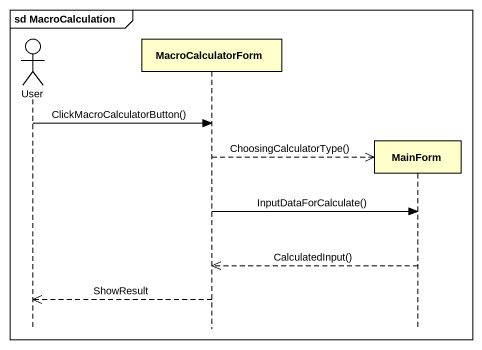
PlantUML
@startuml
mainframe sd MacroCalculation
hide footbox
actor User
participant MacroCalculatorForm
participant MainForm

User -> MacroCalculatorForm : ClickMacroCalculatorButton()
MacroCalculatorForm -->> MainForm ** : ChoosingCalculatorType()
MacroCalculatorForm -> MainForm : InputDataForCalculate()
MainForm -->> MacroCalculatorForm : CalculatedInput()
MacroCalculatorForm -->> User : ShowResult
@enduml
